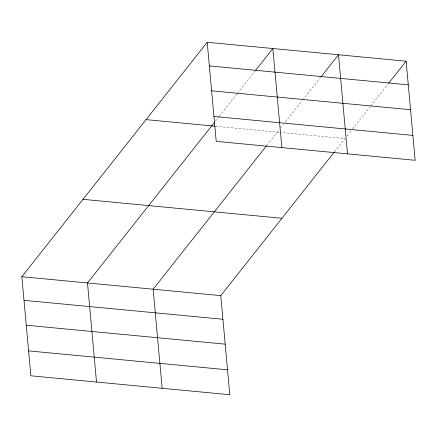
<?xml version="1.0" encoding="UTF-8"?>
<svg xmlns="http://www.w3.org/2000/svg" width="437" height="437" viewBox="0 0 437 437"><rect width="100%" height="100%" fill="white"/><g stroke="black" fill="none" stroke-linecap="round" stroke-linejoin="round"><path stroke-width="0.33" stroke-dasharray="2.19 1.64" d="M215.43 121.147L218.757 116.936M219.172 116.411L237.067 93.78M237.482 93.256L254.957 71.149M266.827 145.417L278.992 130.029M280.658 127.921L283.569 124.239M285.235 122.131L302.295 100.554M302.71 100.029L320.605 77.398M334.463 151.852L344.962 138.573L281.39 132.52M347.044 135.94L352.036 129.625M352.457 129.095L370.347 106.47M370.762 105.94L387.821 84.363M215.747 126.271L280.712 132.455"/><path stroke-width="0.66" d="M334.043 152.387L220.778 295.641L229.796 394.726L30.869 375.793L21.85 276.703L207.204 42.274L406.131 61.207L415.15 160.297L216.222 141.359L207.204 42.274M214.594 122.202L87.498 282.952L96.511 382.042M255.377 70.625L272.852 48.523L281.87 147.608M266.406 145.947L153.141 289.201L162.16 388.291M321.02 76.874L338.495 54.772L347.513 153.857M388.657 83.314L406.131 61.207M209.356 65.9L408.284 84.833M211.623 90.803L410.551 109.736M213.955 116.46L412.883 135.394M146.04 119.634L215.07 126.206M83.019 199.343L281.941 218.276M21.85 276.703L220.778 295.641M24.002 300.328L222.925 319.267M26.264 325.232L225.192 344.165M28.602 350.889L227.53 369.822"/></g></svg>
